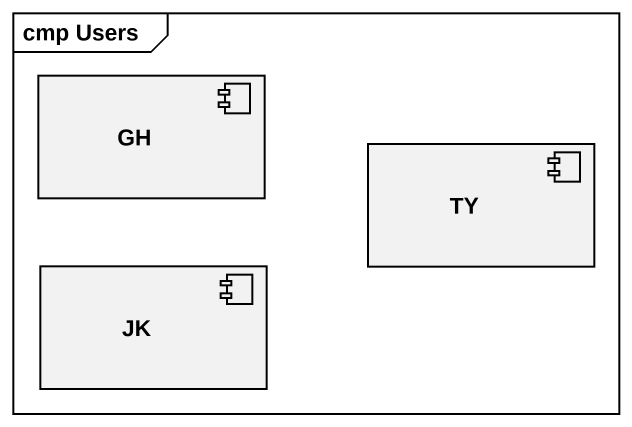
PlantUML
@startuml
mainframe cmp Users
component GH
component TY
component JK
@enduml
